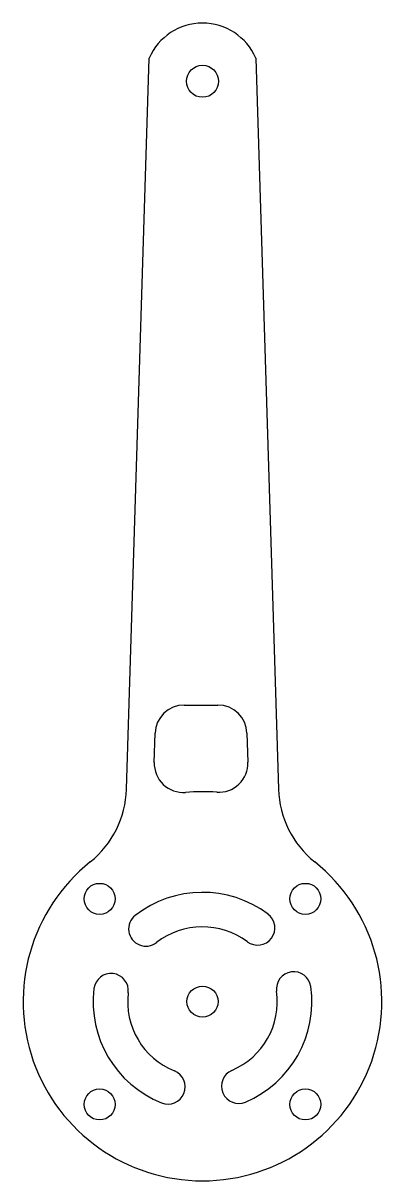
# Model space of a CAD drawing. Header units: millimetres. Extents: x -19 to 19, y -114 to 6.
import ezdxf

# ---------------------------------------------------------------- set-up
doc = ezdxf.new("R2010")
doc.units = ezdxf.units.MM

msp = doc.modelspace()

# ---------------------------------------------------------------- linework, layer by layer
at = {"color": 7, "linetype": 'Continuous', "lineweight": 25}
for p, q in [((-7.84, -73.08), (-5.5, 2.4)), ((5.5, 2.4), (7.84, -73.08)), ((-1.89, -64.39), (1.59, -64.39)), ((-4.98, -70.32), (-4.89, -67.3)), ((4.59, -67.3), (4.68, -70.3))]:
    msp.add_line(p, q, dxfattribs=at)
for centre, radius in [((0, 0), 1.65), ((-10.61, -84.39), 1.6), ((10.61, -84.39), 1.6), ((0, -95), 1.6), ((-10.61, -105.61), 1.6), ((10.61, -105.61), 1.6)]:
    msp.add_circle(centre, radius, dxfattribs=at)
for centre, radius, start, end in [((0, 0), 6, 23.5565, 156.4435), ((-1.89, -67.39), 3, 90, 178.226), ((1.59, -67.39), 3, 1.774, 90), ((-1.98, -70.41), 3, 178.226, 274.6142), ((1.68, -70.39), 3, 266.0868, 1.774), ((-17.83, -72.77), 10, 308.7347, 358.226), ((0, -95), 21.67, 86.0868, 94.6142), ((17.83, -72.77), 10, 181.774, 231.2653), ((0, -95), 18.5, 128.7347, 51.2653), ((0, -95), 11.28, 53.1855, 127.9075), ((5.69, -87.39), 1.78, 233.1855, 53.1855), ((-5.84, -87.5), 1.78, 127.9075, 307.9075), ((0, -95), 7.72, 53.1855, 127.9075), ((9.41, -93.69), 1.78, 7.9075, 187.9075), ((-9.43, -93.87), 1.78, 353.1855, 173.1855), ((0, -95), 11.28, 173.1855, 247.9075), ((0, -95), 7.72, 173.1855, 247.9075), ((0, -95), 7.72, 293.1855, 7.9075), ((0, -95), 11.28, 293.1855, 7.9075), ((-3.57, -103.8), 1.78, 247.9075, 67.9075), ((3.74, -103.73), 1.78, 113.1855, 293.1855)]:
    msp.add_arc(centre, radius, start, end, dxfattribs=at)

doc.saveas('drawing.dxf')
